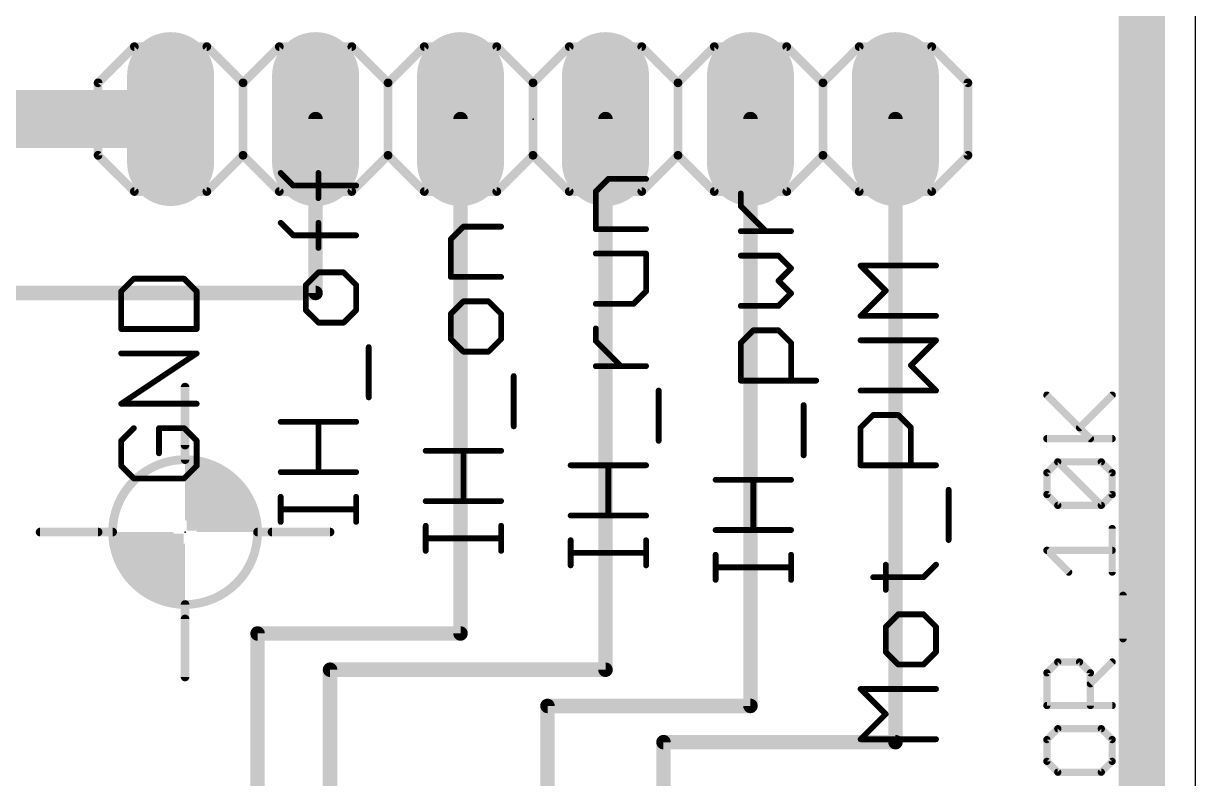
# Model space of a CAD drawing. Extents: x 2.5 to 78.6, y 0 to 52.1.
# Drawn here: x 56.6 to 77.14, y 11.05 to 24.28 of the extents above; entities that cross this region are included whole.
import ezdxf

# ---------------------------------------------------------------- set-up
doc = ezdxf.new("R2010")
doc.units = 0
for name, color, linetype in [('1', 22, 'CONTINUOUS'), ('16', 175, 'CONTINUOUS'), ('17', 82, 'CONTINUOUS'), ('20', 7, 'CONTINUOUS'), ('21', 253, 'CONTINUOUS'), ('23', 7, 'CONTINUOUS'), ('25', 253, 'CONTINUOUS'), ('49', 253, 'CONTINUOUS'), ('51', 253, 'CONTINUOUS')]:
    doc.layers.add(name, color=color, linetype=linetype)

# ---------------------------------------------------------------- blocks, each defined once
blk = doc.blocks.new('RECT')
blk.add_solid([(-0.5, -0.5), (0.5, -0.5), (-0.5, 0.5), (0.5, 0.5)])
blk = doc.blocks.new('LONGP100')
at = {"const_width": 1}
blk.add_lwpolyline([(-0.5, 0), (0.5, 0)], dxfattribs=at)
at = {"const_width": 0.5}
for points in [[(-0.5, 0.25, 1), (-0.5, -0.25)], [(0.5, -0.25, 1), (0.5, 0.25)]]:
    blk.add_lwpolyline(points, format="xyb", dxfattribs=at)

msp = doc.modelspace()

# ---------------------------------------------------------------- linework, layer by layer
at = {"layer": '1'}
for points, const_width in [([(76.2, 1.27), (76.2, 50.8)], 0.8128), ([(59.182, 22.606), (54.356, 22.606)], 1.016), ([(61.722, 22.606), (61.722, 19.558)], 0.254), ([(64.262, 22.606), (64.262, 13.589)], 0.254), ([(66.802, 12.954), (66.802, 22.606)], 0.254), ([(69.342, 12.319), (69.342, 22.606)], 0.254), ([(71.882, 11.684), (71.882, 22.606)], 0.254), ([(61.722, 19.558), (55.626, 19.558)], 0.254), ([(59.436, 17.907), (59.436, 16.891)], 0.1524), ([(56.896, 15.367), (57.912, 15.367)], 0.1524), ([(61.976, 15.367), (60.96, 15.367)], 0.1524), ([(59.436, 12.827), (59.436, 13.843)], 0.1524), ([(64.262, 13.589), (60.706, 13.589)], 0.254), ([(60.706, 13.589), (60.706, 9.652)], 0.254), ([(61.976, 8.382), (61.976, 12.954)], 0.254), ([(61.976, 12.954), (66.802, 12.954)], 0.254), ([(65.786, 9.652), (65.786, 12.319)], 0.254), ([(65.786, 12.319), (69.342, 12.319)], 0.254), ([(67.818, 8.382), (67.818, 11.684)], 0.254), ([(67.818, 11.684), (71.882, 11.684)], 0.254)]:
    msp.add_lwpolyline(points, dxfattribs=dict(at, const_width=const_width))
for points, const_width in [([(59.182, 22.352, 1), (59.182, 22.86)], 0.508), ([(61.7855, 22.606, 1), (61.6585, 22.606)], 0.127), ([(64.3255, 22.606, 1), (64.1985, 22.606)], 0.127), ([(66.8655, 22.606, 1), (66.7385, 22.606)], 0.127), ([(69.4055, 22.606, 1), (69.2785, 22.606)], 0.127), ([(71.9455, 22.606, 1), (71.8185, 22.606)], 0.127), ([(61.6585, 19.558, 1), (61.7855, 19.558)], 0.127), ([(61.722, 19.4945, 1), (61.722, 19.6215)], 0.127), ([(59.4741, 17.907, 1), (59.3979, 17.907)], 0.0762), ([(59.3979, 16.891, 1), (59.4741, 16.891)], 0.0762), ([(59.436, 14.097, 1), (59.436, 16.637, 1), (59.436, 14.097)], 0.1524), ([(60.0202, 15.3924, 0.4142), (59.4614, 15.9512)], 1.1176), ([(58.8518, 15.3416, 0.4142), (59.4106, 14.7828)], 1.1176), ([(56.896, 15.4051, 1), (56.896, 15.3289)], 0.0762), ([(57.912, 15.3289, 1), (57.912, 15.4051)], 0.0762), ([(60.96, 15.4051, 1), (60.96, 15.3289)], 0.0762), ([(61.976, 15.3289, 1), (61.976, 15.4051)], 0.0762), ([(59.4741, 13.843, 1), (59.3979, 13.843)], 0.0762), ([(60.706, 13.6525, 1), (60.706, 13.5255)], 0.127), ([(60.7695, 13.589, 1), (60.6425, 13.589)], 0.127), ([(64.1985, 13.589, 1), (64.3255, 13.589)], 0.127), ([(64.262, 13.5255, 1), (64.262, 13.6525)], 0.127), ([(62.0395, 12.954, 1), (61.9125, 12.954)], 0.127), ([(61.976, 13.0175, 1), (61.976, 12.8905)], 0.127), ([(66.7385, 12.954, 1), (66.8655, 12.954)], 0.127), ([(66.802, 12.8905, 1), (66.802, 13.0175)], 0.127), ([(59.3979, 12.827, 1), (59.4741, 12.827)], 0.0762), ([(65.8495, 12.319, 1), (65.7225, 12.319)], 0.127), ([(65.786, 12.3825, 1), (65.786, 12.2555)], 0.127), ([(69.2785, 12.319, 1), (69.4055, 12.319)], 0.127), ([(69.342, 12.2555, 1), (69.342, 12.3825)], 0.127), ([(67.8815, 11.684, 1), (67.7545, 11.684)], 0.127), ([(67.818, 11.7475, 1), (67.818, 11.6205)], 0.127), ([(71.8185, 11.684, 1), (71.9455, 11.684)], 0.127), ([(71.882, 11.6205, 1), (71.882, 11.7475)], 0.127)]:
    msp.add_lwpolyline(points, format="xyb", dxfattribs=dict(at, const_width=const_width))
at = {"layer": '16', "const_width": 0.1524}
for points in [[(59.436, 17.907), (59.436, 16.891)], [(56.896, 15.367), (57.912, 15.367)], [(61.976, 15.367), (60.96, 15.367)], [(59.436, 12.827), (59.436, 13.843)]]:
    msp.add_lwpolyline(points, dxfattribs=at)
at = {"layer": '16'}
for points, const_width in [([(59.4741, 17.907, 1), (59.3979, 17.907)], 0.0762), ([(59.3979, 16.891, 1), (59.4741, 16.891)], 0.0762), ([(59.436, 14.097, 1), (59.436, 16.637, 1), (59.436, 14.097)], 0.1524), ([(60.0202, 15.3924, 0.4142), (59.4614, 15.9512)], 1.1176), ([(58.8518, 15.3416, 0.4142), (59.4106, 14.7828)], 1.1176), ([(56.896, 15.4051, 1), (56.896, 15.3289)], 0.0762), ([(57.912, 15.3289, 1), (57.912, 15.4051)], 0.0762), ([(60.96, 15.4051, 1), (60.96, 15.3289)], 0.0762), ([(61.976, 15.3289, 1), (61.976, 15.4051)], 0.0762), ([(59.4741, 13.843, 1), (59.3979, 13.843)], 0.0762), ([(59.3979, 12.827, 1), (59.4741, 12.827)], 0.0762)]:
    msp.add_lwpolyline(points, format="xyb", dxfattribs=dict(at, const_width=const_width))
at = {"layer": '20'}
msp.add_line((77.14, 0), (77.14, 52.06), dxfattribs=at)
at = {"layer": '21', "const_width": 0.1524}
for points in [[(58.547, 23.876), (57.912, 23.241)], [(58.547, 23.876), (59.817, 23.876)], [(59.817, 23.876), (60.452, 23.241)], [(60.452, 23.241), (61.087, 23.876)], [(61.087, 23.876), (62.357, 23.876)], [(62.357, 23.876), (62.992, 23.241)], [(62.992, 23.241), (63.627, 23.876)], [(63.627, 23.876), (64.897, 23.876)], [(64.897, 23.876), (65.532, 23.241)], [(66.167, 23.876), (65.532, 23.241)], [(66.167, 23.876), (67.437, 23.876)], [(67.437, 23.876), (68.072, 23.241)], [(68.072, 23.241), (68.707, 23.876)], [(68.707, 23.876), (69.977, 23.876)], [(69.977, 23.876), (70.612, 23.241)], [(71.247, 23.876), (70.612, 23.241)], [(71.247, 23.876), (72.517, 23.876)], [(72.517, 23.876), (73.152, 23.241)], [(57.912, 23.241), (57.912, 21.971)], [(60.452, 23.241), (60.452, 21.971)], [(62.992, 23.241), (62.992, 21.971)], [(65.532, 23.241), (65.532, 21.971)], [(68.072, 23.241), (68.072, 21.971)], [(70.612, 23.241), (70.612, 21.971)], [(73.152, 23.241), (73.152, 21.971)], [(57.912, 21.971), (58.547, 21.336)], [(60.452, 21.971), (59.817, 21.336)], [(61.087, 21.336), (60.452, 21.971)], [(62.992, 21.971), (62.357, 21.336)], [(63.627, 21.336), (62.992, 21.971)], [(65.532, 21.971), (64.897, 21.336)], [(65.532, 21.971), (66.167, 21.336)], [(68.072, 21.971), (67.437, 21.336)], [(68.707, 21.336), (68.072, 21.971)], [(70.612, 21.971), (69.977, 21.336)], [(70.612, 21.971), (71.247, 21.336)], [(73.152, 21.971), (72.517, 21.336)], [(59.817, 21.336), (58.547, 21.336)], [(62.357, 21.336), (61.087, 21.336)], [(64.897, 21.336), (63.627, 21.336)], [(67.437, 21.336), (66.167, 21.336)], [(69.977, 21.336), (68.707, 21.336)], [(72.517, 21.336), (71.247, 21.336)]]:
    msp.add_lwpolyline(points, dxfattribs=at)
at = {"layer": '21', "const_width": 0.0762}
for points in [[(58.547, 23.9141, 1), (58.547, 23.8379)], [(58.5739, 23.8491, 1), (58.5201, 23.9029)], [(59.8439, 23.9029, 1), (59.7901, 23.8491)], [(59.817, 23.8379, 1), (59.817, 23.9141)], [(61.087, 23.9141, 1), (61.087, 23.8379)], [(61.1139, 23.8491, 1), (61.0601, 23.9029)], [(62.3839, 23.9029, 1), (62.3301, 23.8491)], [(62.357, 23.8379, 1), (62.357, 23.9141)], [(63.627, 23.9141, 1), (63.627, 23.8379)], [(63.6539, 23.8491, 1), (63.6001, 23.9029)], [(64.9239, 23.9029, 1), (64.8701, 23.8491)], [(64.897, 23.8379, 1), (64.897, 23.9141)], [(66.167, 23.9141, 1), (66.167, 23.8379)], [(66.1939, 23.8491, 1), (66.1401, 23.9029)], [(67.4639, 23.9029, 1), (67.4101, 23.8491)], [(67.437, 23.8379, 1), (67.437, 23.9141)], [(68.707, 23.9141, 1), (68.707, 23.8379)], [(68.7339, 23.8491, 1), (68.6801, 23.9029)], [(70.0039, 23.9029, 1), (69.9501, 23.8491)], [(69.977, 23.8379, 1), (69.977, 23.9141)], [(71.247, 23.9141, 1), (71.247, 23.8379)], [(71.2739, 23.8491, 1), (71.2201, 23.9029)], [(72.5439, 23.9029, 1), (72.4901, 23.8491)], [(72.517, 23.8379, 1), (72.517, 23.9141)], [(57.9501, 23.241, 1), (57.8739, 23.241)], [(57.8851, 23.2679, 1), (57.9389, 23.2141)], [(60.4901, 23.241, 1), (60.4139, 23.241)], [(60.4251, 23.2679, 1), (60.4789, 23.2141)], [(60.4251, 23.2141, 1), (60.4789, 23.2679)], [(63.0301, 23.241, 1), (62.9539, 23.241)], [(62.9651, 23.2679, 1), (63.0189, 23.2141)], [(62.9651, 23.2141, 1), (63.0189, 23.2679)], [(65.5701, 23.241, 1), (65.4939, 23.241)], [(65.5051, 23.2679, 1), (65.5589, 23.2141)], [(65.5051, 23.2141, 1), (65.5589, 23.2679)], [(68.1101, 23.241, 1), (68.0339, 23.241)], [(68.0451, 23.2679, 1), (68.0989, 23.2141)], [(68.0451, 23.2141, 1), (68.0989, 23.2679)], [(70.6501, 23.241, 1), (70.5739, 23.241)], [(70.5851, 23.2679, 1), (70.6389, 23.2141)], [(70.5851, 23.2141, 1), (70.6389, 23.2679)], [(73.1901, 23.241, 1), (73.1139, 23.241)], [(73.1251, 23.2141, 1), (73.1789, 23.2679)], [(57.8739, 21.971, 1), (57.9501, 21.971)], [(57.9389, 21.9979, 1), (57.8851, 21.9441)], [(60.4139, 21.971, 1), (60.4901, 21.971)], [(60.4789, 21.9979, 1), (60.4251, 21.9441)], [(60.4789, 21.9441, 1), (60.4251, 21.9979)], [(62.9539, 21.971, 1), (63.0301, 21.971)], [(63.0189, 21.9979, 1), (62.9651, 21.9441)], [(63.0189, 21.9441, 1), (62.9651, 21.9979)], [(65.4939, 21.971, 1), (65.5701, 21.971)], [(65.5589, 21.9979, 1), (65.5051, 21.9441)], [(65.5589, 21.9441, 1), (65.5051, 21.9979)], [(68.0339, 21.971, 1), (68.1101, 21.971)], [(68.0989, 21.9979, 1), (68.0451, 21.9441)], [(68.0989, 21.9441, 1), (68.0451, 21.9979)], [(70.5739, 21.971, 1), (70.6501, 21.971)], [(70.6389, 21.9979, 1), (70.5851, 21.9441)], [(70.6389, 21.9441, 1), (70.5851, 21.9979)], [(73.1139, 21.971, 1), (73.1901, 21.971)], [(73.1789, 21.9441, 1), (73.1251, 21.9979)], [(58.547, 21.3741, 1), (58.547, 21.2979)], [(58.5201, 21.3091, 1), (58.5739, 21.3629)], [(59.7901, 21.3629, 1), (59.8439, 21.3091)], [(59.817, 21.2979, 1), (59.817, 21.3741)], [(61.087, 21.3741, 1), (61.087, 21.2979)], [(61.0601, 21.3091, 1), (61.1139, 21.3629)], [(62.3301, 21.3629, 1), (62.3839, 21.3091)], [(62.357, 21.2979, 1), (62.357, 21.3741)], [(63.627, 21.3741, 1), (63.627, 21.2979)], [(63.6001, 21.3091, 1), (63.6539, 21.3629)], [(64.8701, 21.3629, 1), (64.9239, 21.3091)], [(64.897, 21.2979, 1), (64.897, 21.3741)], [(66.167, 21.3741, 1), (66.167, 21.2979)], [(66.1401, 21.3091, 1), (66.1939, 21.3629)], [(67.4101, 21.3629, 1), (67.4639, 21.3091)], [(67.437, 21.2979, 1), (67.437, 21.3741)], [(68.707, 21.3741, 1), (68.707, 21.2979)], [(68.6801, 21.3091, 1), (68.7339, 21.3629)], [(69.9501, 21.3629, 1), (70.0039, 21.3091)], [(69.977, 21.2979, 1), (69.977, 21.3741)], [(71.247, 21.3741, 1), (71.247, 21.2979)], [(71.2201, 21.3091, 1), (71.2739, 21.3629)], [(72.4901, 21.3629, 1), (72.5439, 21.3091)], [(72.517, 21.2979, 1), (72.517, 21.3741)]]:
    msp.add_lwpolyline(points, format="xyb", dxfattribs=at)
at = {"layer": '23'}
for p in [(65.532, 22.606), (59.436, 15.367)]:
    msp.add_point(p, dxfattribs=at)
at = {"layer": '25'}
for points, const_width in [([(61.3316, 21.4406), (61.1113, 21.6609)], 0.1016), ([(61.7722, 21.2203), (61.7722, 21.6609)], 0.1016), ([(66.6319, 21.3375), (66.8522, 21.5578)], 0.1016), ([(66.8522, 21.5578), (67.5132, 21.5578)], 0.1016), ([(62.4332, 21.4406), (61.3316, 21.4406)], 0.1016), ([(66.6319, 20.6766), (66.6319, 21.3375)], 0.1016), ([(69.1719, 21.0815), (69.1719, 21.3018)], 0.1016), ([(69.6126, 20.6409), (69.1719, 21.0815)], 0.1016), ([(61.3316, 20.5674), (61.1113, 20.7878)], 0.1016), ([(61.7722, 20.3471), (61.7722, 20.7878)], 0.1016), ([(64.0919, 20.5001), (64.3122, 20.7204)], 0.1016), ([(64.3122, 20.7204), (64.9732, 20.7204)], 0.1016), ([(62.4332, 20.5674), (61.3316, 20.5674)], 0.1016), ([(64.0919, 19.8391), (64.0919, 20.5001)], 0.1016), ([(67.5132, 20.6766), (66.6319, 20.6766)], 0.1016), ([(70.0532, 20.6409), (69.1719, 20.6409)], 0.1016), ([(67.5132, 20.2481), (66.6319, 20.2481)], 0.1016), ([(67.5132, 19.5872), (67.5132, 20.2481)], 0.1016), ([(69.8329, 20.2124), (69.1719, 20.2124)], 0.1016), ([(70.0532, 19.9921), (69.8329, 20.2124)], 0.1016), ([(61.7722, 19.9187), (61.5519, 19.6984)], 0.1016), ([(62.2129, 19.9187), (61.7722, 19.9187)], 0.1016), ([(62.4332, 19.6984), (62.2129, 19.9187)], 0.1016), ([(69.8329, 19.7718), (70.0532, 19.9921)], 0.1016), ([(71.7119, 19.5972), (71.2713, 20.0379)], 0.1016), ([(71.2713, 20.0379), (72.5932, 20.0379)], 0.1016), ([(58.5376, 19.8075), (58.3173, 19.5872)], 0.1016), ([(59.4189, 19.8075), (58.5376, 19.8075)], 0.1016), ([(59.6392, 19.5872), (59.4189, 19.8075)], 0.1016), ([(61.5519, 19.6984), (61.5519, 19.2577)], 0.1016), ([(62.4332, 19.2577), (62.4332, 19.6984)], 0.1016), ([(64.9732, 19.8391), (64.0919, 19.8391)], 0.1016), ([(70.0532, 19.5514), (69.8329, 19.7718)], 0.1016), ([(58.3173, 19.5872), (58.3173, 18.9262)], 0.1016), ([(59.6392, 18.9262), (59.6392, 19.5872)], 0.1016), ([(67.2929, 19.3668), (67.5132, 19.5872)], 0.1016), ([(69.8329, 19.3311), (70.0532, 19.5514)], 0.1016), ([(71.2713, 19.1566), (71.7119, 19.5972)], 0.1016), ([(61.5519, 19.2577), (61.7722, 19.0374)], 0.1016), ([(62.2129, 19.0374), (62.4332, 19.2577)], 0.1016), ([(64.3122, 19.4107), (64.0919, 19.1904)], 0.1016), ([(64.7529, 19.4107), (64.3122, 19.4107)], 0.1016), ([(64.9732, 19.1904), (64.7529, 19.4107)], 0.1016), ([(66.6319, 19.3668), (67.2929, 19.3668)], 0.1016), ([(69.1719, 19.3311), (69.8329, 19.3311)], 0.1016), ([(64.0919, 19.1904), (64.0919, 18.7497)], 0.1016), ([(64.9732, 18.7497), (64.9732, 19.1904)], 0.1016), ([(72.5932, 19.1566), (71.2713, 19.1566)], 0.1016), ([(58.3173, 18.9262), (59.6392, 18.9262)], 0.1016), ([(61.7722, 19.0374), (62.2129, 19.0374)], 0.1016), ([(66.6319, 18.716), (66.6319, 18.9364)], 0.1016), ([(69.1719, 18.6824), (69.3922, 18.9027)], 0.1016), ([(69.3922, 18.9027), (69.8329, 18.9027)], 0.1016), ([(69.8329, 18.9027), (70.0532, 18.6824)], 0.1016), ([(64.0919, 18.7497), (64.3122, 18.5294)], 0.1016), ([(64.7529, 18.5294), (64.9732, 18.7497)], 0.1016), ([(67.0726, 18.2754), (66.6319, 18.716)], 0.1016), ([(69.1719, 18.0214), (69.1719, 18.6824)], 0.1016), ([(70.0532, 18.6824), (70.0532, 18.0214)], 0.1016), ([(72.5932, 18.7281), (71.2713, 18.7281)], 0.1016), ([(72.1526, 18.2875), (72.5932, 18.7281)], 0.1016), ([(58.3173, 17.6165), (59.6392, 18.4978)], 0.1016), ([(59.6392, 18.4978), (58.3173, 18.4978)], 0.1016), ([(62.6535, 17.7277), (62.6535, 18.609)], 0.1016), ([(64.3122, 18.5294), (64.7529, 18.5294)], 0.1016), ([(67.5132, 18.2754), (66.6319, 18.2754)], 0.1016), ([(72.5932, 17.8468), (72.1526, 18.2875)], 0.1016), ([(65.1935, 17.2197), (65.1935, 18.101)], 0.1016), ([(70.4938, 18.0214), (69.1719, 18.0214)], 0.1016), ([(67.7335, 16.9657), (67.7335, 17.847)], 0.1016), ([(71.2713, 17.8468), (72.5932, 17.8468)], 0.1016), ([(59.6392, 17.6165), (58.3173, 17.6165)], 0.1016), ([(75.298, 17.0043), (74.5353, 17.7669)], 0.127), ([(75.1073, 17.1949), (75.6793, 17.7669)], 0.127), ([(70.2735, 16.7117), (70.2735, 17.593)], 0.1016), ([(71.2713, 17.1981), (71.4916, 17.4184)], 0.1016), ([(71.4916, 17.4184), (71.9322, 17.4184)], 0.1016), ([(71.9322, 17.4184), (72.1526, 17.1981)], 0.1016), ([(61.1113, 17.2992), (62.4332, 17.2992)], 0.1016), ([(61.7722, 16.418), (61.7722, 17.2992)], 0.1016), ([(58.5376, 17.1881), (58.3173, 16.9678)], 0.1016), ([(59.4189, 17.1881), (58.9782, 17.1881)], 0.1016), ([(58.9782, 17.1881), (58.9782, 16.7474)], 0.1016), ([(59.6392, 16.9678), (59.4189, 17.1881)], 0.1016), ([(71.2713, 16.5371), (71.2713, 17.1981)], 0.1016), ([(72.1526, 17.1981), (72.1526, 16.5371)], 0.1016), ([(74.5353, 17.0043), (75.6793, 17.0043)], 0.127), ([(58.3173, 16.9678), (58.3173, 16.5271)], 0.1016), ([(59.6392, 16.5271), (59.6392, 16.9678)], 0.1016), ([(63.6513, 16.7912), (64.9732, 16.7912)], 0.1016), ([(64.3122, 15.91), (64.3122, 16.7912)], 0.1016), ([(74.5353, 16.4069), (74.726, 16.5975)], 0.127), ([(74.726, 16.5975), (75.4886, 16.5975)], 0.127), ([(75.4886, 15.8349), (74.726, 16.5975)], 0.127), ([(75.4886, 16.5975), (75.6793, 16.4069)], 0.127), ([(58.3173, 16.5271), (58.5376, 16.3068)], 0.1016), ([(59.4189, 16.3068), (59.6392, 16.5271)], 0.1016), ([(62.4332, 16.418), (61.1113, 16.418)], 0.1016), ([(66.1913, 16.5372), (67.5132, 16.5372)], 0.1016), ([(66.8522, 15.656), (66.8522, 16.5372)], 0.1016), ([(72.5932, 16.5371), (71.2713, 16.5371)], 0.1016), ([(74.5353, 16.0255), (74.5353, 16.4069)], 0.127), ([(75.6793, 16.4069), (75.6793, 16.0255)], 0.127), ([(58.5376, 16.3068), (59.4189, 16.3068)], 0.1016), ([(68.7313, 16.2832), (70.0532, 16.2832)], 0.1016), ([(69.3922, 15.402), (69.3922, 16.2832)], 0.1016), ([(61.1113, 15.5448), (61.1113, 15.9854)], 0.1016), ([(62.4332, 15.5448), (62.4332, 15.9854)], 0.1016), ([(72.8135, 15.2274), (72.8135, 16.1087)], 0.1016), ([(74.726, 15.8349), (74.5353, 16.0255)], 0.127), ([(75.6793, 16.0255), (75.4886, 15.8349)], 0.127), ([(62.4332, 15.7651), (61.1113, 15.7651)], 0.1016), ([(64.9732, 15.91), (63.6513, 15.91)], 0.1016), ([(75.4886, 15.8349), (74.726, 15.8349)], 0.127), ([(67.5132, 15.656), (66.1913, 15.656)], 0.1016), ([(63.6513, 15.0368), (63.6513, 15.4774)], 0.1016), ([(64.9732, 15.0368), (64.9732, 15.4774)], 0.1016), ([(70.0532, 15.402), (68.7313, 15.402)], 0.1016), ([(75.6793, 14.6655), (75.6793, 15.4281)], 0.127), ([(64.9732, 15.2571), (63.6513, 15.2571)], 0.1016), ([(66.1913, 14.7828), (66.1913, 15.2234)], 0.1016), ([(67.5132, 14.7828), (67.5132, 15.2234)], 0.1016), ([(67.5132, 15.0031), (66.1913, 15.0031)], 0.1016), ([(68.7313, 14.5288), (68.7313, 14.9694)], 0.1016), ([(70.0532, 14.5288), (70.0532, 14.9694)], 0.1016), ([(74.9167, 14.6655), (74.5353, 15.0468)], 0.127), ([(74.5353, 15.0468), (75.6793, 15.0468)], 0.127), ([(70.0532, 14.7491), (68.7313, 14.7491)], 0.1016), ([(71.7119, 14.3543), (71.7119, 14.7949)], 0.1016), ([(72.3729, 14.5746), (72.5932, 14.7949)], 0.1016), ([(71.4916, 14.5746), (72.3729, 14.5746)], 0.1016), ([(75.87, 13.4961), (75.87, 14.2587)], 0.127), ([(71.9322, 13.9258), (71.7119, 13.7055)], 0.1016), ([(72.3729, 13.9258), (71.9322, 13.9258)], 0.1016), ([(72.5932, 13.7055), (72.3729, 13.9258)], 0.1016), ([(71.7119, 13.7055), (71.7119, 13.2648)], 0.1016), ([(72.5932, 13.2648), (72.5932, 13.7055)], 0.1016), ([(71.7119, 13.2648), (71.9322, 13.0445)], 0.1016), ([(72.3729, 13.0445), (72.5932, 13.2648)], 0.1016), ([(74.5353, 12.8987), (74.726, 13.0893)], 0.127), ([(74.726, 13.0893), (75.1073, 13.0893)], 0.127), ([(75.1073, 13.0893), (75.298, 12.8987)], 0.127), ([(75.298, 12.708), (75.6793, 13.0893)], 0.127), ([(71.9322, 13.0445), (72.3729, 13.0445)], 0.1016), ([(74.5353, 12.3267), (74.5353, 12.8987)], 0.127), ([(75.298, 12.8987), (75.298, 12.3267)], 0.127), ([(71.7119, 12.1754), (71.2713, 12.6161)], 0.1016), ([(71.2713, 12.6161), (72.5932, 12.6161)], 0.1016), ([(75.6793, 12.3267), (74.5353, 12.3267)], 0.127), ([(71.2713, 11.7348), (71.7119, 12.1754)], 0.1016), ([(74.726, 11.9199), (74.5353, 11.7293)], 0.127), ([(75.4886, 11.9199), (74.726, 11.9199)], 0.127), ([(75.6793, 11.7293), (75.4886, 11.9199)], 0.127), ([(72.5932, 11.7348), (71.2713, 11.7348)], 0.1016), ([(74.5353, 11.7293), (74.5353, 11.3479)], 0.127), ([(75.6793, 11.3479), (75.6793, 11.7293)], 0.127), ([(74.5353, 11.3479), (74.726, 11.1573)], 0.127), ([(75.4886, 11.1573), (75.6793, 11.3479)], 0.127), ([(74.726, 11.1573), (75.4886, 11.1573)], 0.127)]:
    msp.add_lwpolyline(points, dxfattribs=dict(at, const_width=const_width))
for points, const_width in [([(61.1292, 21.6789, 1), (61.0933, 21.643)], 0.0508), ([(61.7976, 21.6609, 1), (61.7468, 21.6609)], 0.0508), ([(66.8522, 21.5832, 1), (66.8522, 21.5324)], 0.0508), ([(66.8702, 21.5399, 1), (66.8343, 21.5758)], 0.0508), ([(67.5132, 21.5324, 1), (67.5132, 21.5832)], 0.0508), ([(61.3316, 21.466, 1), (61.3316, 21.4152)], 0.0508), ([(61.3136, 21.4226, 1), (61.3496, 21.4586)], 0.0508), ([(62.4332, 21.4152, 1), (62.4332, 21.466)], 0.0508), ([(66.6573, 21.3375, 1), (66.6065, 21.3375)], 0.0508), ([(66.614, 21.3555, 1), (66.6499, 21.3196)], 0.0508), ([(61.7468, 21.2203, 1), (61.7976, 21.2203)], 0.0508), ([(69.1973, 21.3018, 1), (69.1465, 21.3018)], 0.0508), ([(69.1899, 21.0995, 1), (69.154, 21.0635)], 0.0508), ([(69.1465, 21.0815, 1), (69.1973, 21.0815)], 0.0508), ([(61.1292, 20.8057, 1), (61.0933, 20.7698)], 0.0508), ([(61.7976, 20.7878, 1), (61.7468, 20.7878)], 0.0508), ([(64.3122, 20.7458, 1), (64.3122, 20.695)], 0.0508), ([(64.3302, 20.7024, 1), (64.2943, 20.7384)], 0.0508), ([(64.9732, 20.695, 1), (64.9732, 20.7458)], 0.0508), ([(61.3316, 20.5928, 1), (61.3316, 20.542)], 0.0508), ([(61.3136, 20.5495, 1), (61.3496, 20.5854)], 0.0508), ([(62.4332, 20.542, 1), (62.4332, 20.5928)], 0.0508), ([(64.1173, 20.5001, 1), (64.0665, 20.5001)], 0.0508), ([(64.074, 20.518, 1), (64.1099, 20.4821)], 0.0508), ([(66.6319, 20.702, 1), (66.6319, 20.6512)], 0.0508), ([(66.6065, 20.6766, 1), (66.6573, 20.6766)], 0.0508), ([(67.5132, 20.6512, 1), (67.5132, 20.702)], 0.0508), ([(69.1719, 20.6663, 1), (69.1719, 20.6154)], 0.0508), ([(69.5946, 20.6229, 1), (69.6305, 20.6588)], 0.0508), ([(70.0532, 20.6154, 1), (70.0532, 20.6663)], 0.0508), ([(61.7468, 20.3471, 1), (61.7976, 20.3471)], 0.0508), ([(66.6319, 20.2735, 1), (66.6319, 20.2227)], 0.0508), ([(67.5386, 20.2481, 1), (67.4878, 20.2481)], 0.0508), ([(67.5132, 20.2227, 1), (67.5132, 20.2735)], 0.0508), ([(69.1719, 20.2378, 1), (69.1719, 20.187)], 0.0508), ([(69.8508, 20.2304, 1), (69.8149, 20.1944)], 0.0508), ([(69.8329, 20.187, 1), (69.8329, 20.2378)], 0.0508), ([(61.7722, 19.9441, 1), (61.7722, 19.8933)], 0.0508), ([(61.7902, 19.9007, 1), (61.7543, 19.9366)], 0.0508), ([(62.2308, 19.9366, 1), (62.1949, 19.9007)], 0.0508), ([(62.2129, 19.8933, 1), (62.2129, 19.9441)], 0.0508), ([(70.0712, 19.9741, 1), (70.0352, 20.01)], 0.0508), ([(70.0352, 19.9741, 1), (70.0712, 20.01)], 0.0508), ([(71.2713, 20.0633, 1), (71.2713, 20.0125)], 0.0508), ([(71.2892, 20.0558, 1), (71.2533, 20.0199)], 0.0508), ([(72.5932, 20.0125, 1), (72.5932, 20.0633)], 0.0508), ([(58.5376, 19.8329, 1), (58.5376, 19.7821)], 0.0508), ([(58.5556, 19.7896, 1), (58.5196, 19.8255)], 0.0508), ([(59.4368, 19.8255, 1), (59.4009, 19.7896)], 0.0508), ([(59.4189, 19.7821, 1), (59.4189, 19.8329)], 0.0508), ([(61.5773, 19.6984, 1), (61.5265, 19.6984)], 0.0508), ([(61.534, 19.7163, 1), (61.5699, 19.6804)], 0.0508), ([(62.4586, 19.6984, 1), (62.4078, 19.6984)], 0.0508), ([(62.4152, 19.6804, 1), (62.4512, 19.7163)], 0.0508), ([(64.0919, 19.8645, 1), (64.0919, 19.8137)], 0.0508), ([(64.0665, 19.8391, 1), (64.1173, 19.8391)], 0.0508), ([(64.9732, 19.8137, 1), (64.9732, 19.8645)], 0.0508), ([(69.8508, 19.7897, 1), (69.8149, 19.7538)], 0.0508), ([(69.8149, 19.7897, 1), (69.8508, 19.7538)], 0.0508), ([(58.3427, 19.5872, 1), (58.2919, 19.5872)], 0.0508), ([(58.2993, 19.6052, 1), (58.3352, 19.5693)], 0.0508), ([(59.6646, 19.5872, 1), (59.6138, 19.5872)], 0.0508), ([(59.6212, 19.5693, 1), (59.6572, 19.6052)], 0.0508), ([(67.4878, 19.5872, 1), (67.5386, 19.5872)], 0.0508), ([(67.5312, 19.5692, 1), (67.4952, 19.6051)], 0.0508), ([(70.0712, 19.5335, 1), (70.0352, 19.5694)], 0.0508), ([(70.0352, 19.5335, 1), (70.0712, 19.5694)], 0.0508), ([(71.7299, 19.5793, 1), (71.694, 19.6152)], 0.0508), ([(71.694, 19.5793, 1), (71.7299, 19.6152)], 0.0508), ([(61.5699, 19.2757, 1), (61.534, 19.2398)], 0.0508), ([(62.4512, 19.2398, 1), (62.4152, 19.2757)], 0.0508), ([(64.3122, 19.4361, 1), (64.3122, 19.3853)], 0.0508), ([(64.3302, 19.3927, 1), (64.2943, 19.4286)], 0.0508), ([(64.7708, 19.4286, 1), (64.7349, 19.3927)], 0.0508), ([(64.7529, 19.3853, 1), (64.7529, 19.4361)], 0.0508), ([(66.6319, 19.3922, 1), (66.6319, 19.3414)], 0.0508), ([(67.2749, 19.3848, 1), (67.3108, 19.3489)], 0.0508), ([(67.2929, 19.3414, 1), (67.2929, 19.3922)], 0.0508), ([(69.1719, 19.3565, 1), (69.1719, 19.3057)], 0.0508), ([(69.8149, 19.3491, 1), (69.8508, 19.3132)], 0.0508), ([(69.8329, 19.3057, 1), (69.8329, 19.3565)], 0.0508), ([(61.5265, 19.2577, 1), (61.5773, 19.2577)], 0.0508), ([(62.4078, 19.2577, 1), (62.4586, 19.2577)], 0.0508), ([(64.1173, 19.1904, 1), (64.0665, 19.1904)], 0.0508), ([(64.074, 19.2083, 1), (64.1099, 19.1724)], 0.0508), ([(64.9986, 19.1904, 1), (64.9478, 19.1904)], 0.0508), ([(64.9552, 19.1724, 1), (64.9912, 19.2083)], 0.0508), ([(71.2713, 19.182, 1), (71.2713, 19.1312)], 0.0508), ([(71.2533, 19.1745, 1), (71.2892, 19.1386)], 0.0508), ([(72.5932, 19.1312, 1), (72.5932, 19.182)], 0.0508), ([(58.3173, 18.9517, 1), (58.3173, 18.9008)], 0.0508), ([(58.2919, 18.9262, 1), (58.3427, 18.9262)], 0.0508), ([(59.6138, 18.9262, 1), (59.6646, 18.9262)], 0.0508), ([(59.6392, 18.9008, 1), (59.6392, 18.9517)], 0.0508), ([(61.7722, 19.0628, 1), (61.7722, 19.012)], 0.0508), ([(61.7543, 19.0194, 1), (61.7902, 19.0554)], 0.0508), ([(62.1949, 19.0554, 1), (62.2308, 19.0194)], 0.0508), ([(62.2129, 19.012, 1), (62.2129, 19.0628)], 0.0508), ([(66.6573, 18.9364, 1), (66.6065, 18.9364)], 0.0508), ([(69.3922, 18.9281, 1), (69.3922, 18.8773)], 0.0508), ([(69.4102, 18.8847, 1), (69.3743, 18.9206)], 0.0508), ([(69.8508, 18.9206, 1), (69.8149, 18.8847)], 0.0508), ([(69.8329, 18.8773, 1), (69.8329, 18.9281)], 0.0508), ([(64.0665, 18.7497, 1), (64.1173, 18.7497)], 0.0508), ([(64.1099, 18.7677, 1), (64.074, 18.7318)], 0.0508), ([(64.9478, 18.7497, 1), (64.9986, 18.7497)], 0.0508), ([(64.9912, 18.7318, 1), (64.9552, 18.7677)], 0.0508), ([(66.6065, 18.716, 1), (66.6573, 18.716)], 0.0508), ([(66.6499, 18.734, 1), (66.614, 18.6981)], 0.0508), ([(69.1973, 18.6824, 1), (69.1465, 18.6824)], 0.0508), ([(69.154, 18.7003, 1), (69.1899, 18.6644)], 0.0508), ([(70.0786, 18.6824, 1), (70.0278, 18.6824)], 0.0508), ([(70.0352, 18.6644, 1), (70.0712, 18.7003)], 0.0508), ([(71.2713, 18.7535, 1), (71.2713, 18.7027)], 0.0508), ([(72.6112, 18.7102, 1), (72.5752, 18.7461)], 0.0508), ([(72.5932, 18.7027, 1), (72.5932, 18.7535)], 0.0508), ([(58.3173, 18.5232, 1), (58.3173, 18.4724)], 0.0508), ([(59.6533, 18.4767, 1), (59.6251, 18.5189)], 0.0508), ([(59.6392, 18.4724, 1), (59.6392, 18.5232)], 0.0508), ([(62.6789, 18.609, 1), (62.6281, 18.609)], 0.0508), ([(64.3122, 18.5548, 1), (64.3122, 18.504)], 0.0508), ([(64.2943, 18.5114, 1), (64.3302, 18.5474)], 0.0508), ([(64.7349, 18.5474, 1), (64.7708, 18.5114)], 0.0508), ([(64.7529, 18.504, 1), (64.7529, 18.5548)], 0.0508), ([(66.6319, 18.3008, 1), (66.6319, 18.25)], 0.0508), ([(67.0546, 18.2574, 1), (67.0905, 18.2934)], 0.0508), ([(67.5132, 18.25, 1), (67.5132, 18.3008)], 0.0508), ([(72.1705, 18.3055, 1), (72.1346, 18.2695)], 0.0508), ([(72.1346, 18.3055, 1), (72.1705, 18.2695)], 0.0508), ([(65.2189, 18.101, 1), (65.1681, 18.101)], 0.0508), ([(69.1719, 18.0468, 1), (69.1719, 17.996)], 0.0508), ([(70.4938, 17.996, 1), (70.4938, 18.0468)], 0.0508), ([(67.7589, 17.847, 1), (67.7081, 17.847)], 0.0508), ([(69.1465, 18.0214, 1), (69.1973, 18.0214)], 0.0508), ([(70.0278, 18.0214, 1), (70.0786, 18.0214)], 0.0508), ([(71.2713, 17.8723, 1), (71.2713, 17.8214)], 0.0508), ([(72.5752, 17.8289, 1), (72.6112, 17.8648)], 0.0508), ([(72.5932, 17.8214, 1), (72.5932, 17.8723)], 0.0508), ([(58.3173, 17.6419, 1), (58.3173, 17.5911)], 0.0508), ([(58.3032, 17.6377, 1), (58.3314, 17.5954)], 0.0508), ([(59.6392, 17.5911, 1), (59.6392, 17.6419)], 0.0508), ([(62.6281, 17.7277, 1), (62.6789, 17.7277)], 0.0508), ([(74.5578, 17.7894, 1), (74.5129, 17.7445)], 0.0635), ([(75.7018, 17.7445, 1), (75.6568, 17.7894)], 0.0635), ([(70.2989, 17.593, 1), (70.2481, 17.593)], 0.0508), ([(71.4916, 17.4438, 1), (71.4916, 17.393)], 0.0508), ([(71.5096, 17.4004, 1), (71.4736, 17.4364)], 0.0508), ([(71.9502, 17.4364, 1), (71.9143, 17.4004)], 0.0508), ([(71.9322, 17.393, 1), (71.9322, 17.4438)], 0.0508), ([(61.1113, 17.3246, 1), (61.1113, 17.2738)], 0.0508), ([(61.7976, 17.2992, 1), (61.7468, 17.2992)], 0.0508), ([(62.4332, 17.2738, 1), (62.4332, 17.3246)], 0.0508), ([(58.5556, 17.1701, 1), (58.5196, 17.206)], 0.0508), ([(58.9782, 17.2135, 1), (58.9782, 17.1627)], 0.0508), ([(59.0036, 17.1881, 1), (58.9528, 17.1881)], 0.0508), ([(59.4368, 17.206, 1), (59.4009, 17.1701)], 0.0508), ([(59.4189, 17.1627, 1), (59.4189, 17.2135)], 0.0508), ([(65.1681, 17.2197, 1), (65.2189, 17.2197)], 0.0508), ([(71.2967, 17.1981, 1), (71.2459, 17.1981)], 0.0508), ([(71.2533, 17.216, 1), (71.2892, 17.1801)], 0.0508), ([(72.178, 17.1981, 1), (72.1272, 17.1981)], 0.0508), ([(72.1346, 17.1801, 1), (72.1705, 17.216)], 0.0508), ([(74.5353, 17.036, 1), (74.5353, 16.9725)], 0.0635), ([(75.0849, 17.2174, 1), (75.1298, 17.1725)], 0.0635), ([(75.2755, 16.9818, 1), (75.3204, 17.0267)], 0.0635), ([(75.6793, 16.9725, 1), (75.6793, 17.036)], 0.0635), ([(58.3427, 16.9678, 1), (58.2919, 16.9678)], 0.0508), ([(58.2993, 16.9857, 1), (58.3352, 16.9498)], 0.0508), ([(59.6646, 16.9678, 1), (59.6138, 16.9678)], 0.0508), ([(59.6212, 16.9498, 1), (59.6572, 16.9857)], 0.0508), ([(63.6513, 16.8166, 1), (63.6513, 16.7658)], 0.0508), ([(64.3376, 16.7912, 1), (64.2868, 16.7912)], 0.0508), ([(64.9732, 16.7658, 1), (64.9732, 16.8166)], 0.0508), ([(67.7081, 16.9657, 1), (67.7589, 16.9657)], 0.0508), ([(58.9528, 16.7474, 1), (59.0036, 16.7474)], 0.0508), ([(70.2481, 16.7117, 1), (70.2989, 16.7117)], 0.0508), ([(74.726, 16.6293, 1), (74.726, 16.5658)], 0.0635), ([(74.7484, 16.62, 1), (74.7035, 16.5751)], 0.0635), ([(74.7484, 16.5751, 1), (74.7035, 16.62)], 0.0635), ([(75.5111, 16.62, 1), (75.4662, 16.5751)], 0.0635), ([(75.4886, 16.5658, 1), (75.4886, 16.6293)], 0.0635), ([(58.3352, 16.5451, 1), (58.2993, 16.5092)], 0.0508), ([(58.2919, 16.5271, 1), (58.3427, 16.5271)], 0.0508), ([(59.6138, 16.5271, 1), (59.6646, 16.5271)], 0.0508), ([(59.6572, 16.5092, 1), (59.6212, 16.5451)], 0.0508), ([(61.1113, 16.4434, 1), (61.1113, 16.3925)], 0.0508), ([(61.7468, 16.418, 1), (61.7976, 16.418)], 0.0508), ([(62.4332, 16.3925, 1), (62.4332, 16.4434)], 0.0508), ([(66.1913, 16.5626, 1), (66.1913, 16.5118)], 0.0508), ([(66.8776, 16.5372, 1), (66.8268, 16.5372)], 0.0508), ([(67.5132, 16.5118, 1), (67.5132, 16.5626)], 0.0508), ([(71.2713, 16.5625, 1), (71.2713, 16.5117)], 0.0508), ([(71.2459, 16.5371, 1), (71.2967, 16.5371)], 0.0508), ([(72.1272, 16.5371, 1), (72.178, 16.5371)], 0.0508), ([(72.5932, 16.5117, 1), (72.5932, 16.5625)], 0.0508), ([(74.5671, 16.4069, 1), (74.5036, 16.4069)], 0.0635), ([(74.5129, 16.4293, 1), (74.5578, 16.3844)], 0.0635), ([(75.7111, 16.4069, 1), (75.6475, 16.4069)], 0.0635), ([(75.6568, 16.3844, 1), (75.7018, 16.4293)], 0.0635), ([(58.5376, 16.3322, 1), (58.5376, 16.2814)], 0.0508), ([(58.5196, 16.2888, 1), (58.5556, 16.3248)], 0.0508), ([(59.4009, 16.3248, 1), (59.4368, 16.2888)], 0.0508), ([(59.4189, 16.2814, 1), (59.4189, 16.3322)], 0.0508), ([(68.7313, 16.3086, 1), (68.7313, 16.2578)], 0.0508), ([(69.4176, 16.2832, 1), (69.3668, 16.2832)], 0.0508), ([(70.0532, 16.2578, 1), (70.0532, 16.3086)], 0.0508), ([(61.1367, 15.9854, 1), (61.0859, 15.9854)], 0.0508), ([(62.4586, 15.9854, 1), (62.4078, 15.9854)], 0.0508), ([(72.8389, 16.1087, 1), (72.7881, 16.1087)], 0.0508), ([(74.5578, 16.048, 1), (74.5129, 16.0031)], 0.0635), ([(74.5036, 16.0255, 1), (74.5671, 16.0255)], 0.0635), ([(75.6475, 16.0255, 1), (75.7111, 16.0255)], 0.0635), ([(75.7018, 16.0031, 1), (75.6568, 16.048)], 0.0635), ([(61.1113, 15.7905, 1), (61.1113, 15.7397)], 0.0508), ([(62.4332, 15.7397, 1), (62.4332, 15.7905)], 0.0508), ([(63.6513, 15.9353, 1), (63.6513, 15.8846)], 0.0508), ([(64.2868, 15.91, 1), (64.3376, 15.91)], 0.0508), ([(64.9732, 15.8846, 1), (64.9732, 15.9353)], 0.0508), ([(74.726, 15.8666, 1), (74.726, 15.8031)], 0.0635), ([(74.7035, 15.8124, 1), (74.7484, 15.8573)], 0.0635), ([(75.4662, 15.8573, 1), (75.5111, 15.8124)], 0.0635), ([(75.4662, 15.8124, 1), (75.5111, 15.8573)], 0.0635), ([(75.4886, 15.8031, 1), (75.4886, 15.8666)], 0.0635), ([(66.1913, 15.6814, 1), (66.1913, 15.6306)], 0.0508), ([(66.8268, 15.656, 1), (66.8776, 15.656)], 0.0508), ([(67.5132, 15.6306, 1), (67.5132, 15.6814)], 0.0508), ([(61.0859, 15.5448, 1), (61.1367, 15.5448)], 0.0508), ([(62.4078, 15.5448, 1), (62.4586, 15.5448)], 0.0508), ([(63.6767, 15.4774, 1), (63.6259, 15.4774)], 0.0508), ([(64.9986, 15.4774, 1), (64.9478, 15.4774)], 0.0508), ([(68.7313, 15.4274, 1), (68.7313, 15.3766)], 0.0508), ([(69.3668, 15.402, 1), (69.4176, 15.402)], 0.0508), ([(70.0532, 15.3766, 1), (70.0532, 15.4274)], 0.0508), ([(75.7111, 15.4281, 1), (75.6475, 15.4281)], 0.0635), ([(63.6513, 15.2825, 1), (63.6513, 15.2317)], 0.0508), ([(64.9732, 15.2317, 1), (64.9732, 15.2825)], 0.0508), ([(66.2167, 15.2234, 1), (66.1659, 15.2234)], 0.0508), ([(67.5386, 15.2234, 1), (67.4878, 15.2234)], 0.0508), ([(72.7881, 15.2274, 1), (72.8389, 15.2274)], 0.0508), ([(63.6259, 15.0368, 1), (63.6767, 15.0368)], 0.0508), ([(64.9478, 15.0368, 1), (64.9986, 15.0368)], 0.0508), ([(66.1913, 15.0285, 1), (66.1913, 14.9777)], 0.0508), ([(67.5132, 14.9777, 1), (67.5132, 15.0285)], 0.0508), ([(68.7567, 14.9694, 1), (68.7059, 14.9694)], 0.0508), ([(70.0786, 14.9694, 1), (70.0278, 14.9694)], 0.0508), ([(74.5578, 15.0693, 1), (74.5129, 15.0243)], 0.0635), ([(74.5353, 15.0786, 1), (74.5353, 15.0151)], 0.0635), ([(75.6793, 15.0151, 1), (75.6793, 15.0786)], 0.0635), ([(66.1659, 14.7828, 1), (66.2167, 14.7828)], 0.0508), ([(67.4878, 14.7828, 1), (67.5386, 14.7828)], 0.0508), ([(68.7313, 14.7745, 1), (68.7313, 14.7237)], 0.0508), ([(70.0532, 14.7237, 1), (70.0532, 14.7745)], 0.0508), ([(71.7373, 14.7949, 1), (71.6865, 14.7949)], 0.0508), ([(72.6112, 14.7769, 1), (72.5752, 14.8129)], 0.0508), ([(71.4916, 14.6, 1), (71.4916, 14.5492)], 0.0508), ([(72.3549, 14.5925, 1), (72.3908, 14.5566)], 0.0508), ([(72.3729, 14.5492, 1), (72.3729, 14.6)], 0.0508), ([(74.8942, 14.643, 1), (74.9391, 14.6879)], 0.0635), ([(75.6475, 14.6655, 1), (75.7111, 14.6655)], 0.0635), ([(68.7059, 14.5288, 1), (68.7567, 14.5288)], 0.0508), ([(70.0278, 14.5288, 1), (70.0786, 14.5288)], 0.0508), ([(71.6865, 14.3543, 1), (71.7373, 14.3543)], 0.0508), ([(75.9017, 14.2587, 1), (75.8382, 14.2587)], 0.0635), ([(71.9322, 13.9512, 1), (71.9322, 13.9004)], 0.0508), ([(71.9502, 13.9078, 1), (71.9143, 13.9438)], 0.0508), ([(72.3908, 13.9438, 1), (72.3549, 13.9078)], 0.0508), ([(72.3729, 13.9004, 1), (72.3729, 13.9512)], 0.0508), ([(71.7373, 13.7055, 1), (71.6865, 13.7055)], 0.0508), ([(71.694, 13.7234, 1), (71.7299, 13.6875)], 0.0508), ([(72.6186, 13.7055, 1), (72.5678, 13.7055)], 0.0508), ([(72.5752, 13.6875, 1), (72.6112, 13.7234)], 0.0508), ([(75.8382, 13.4961, 1), (75.9017, 13.4961)], 0.0635), ([(71.6865, 13.2648, 1), (71.7373, 13.2648)], 0.0508), ([(71.7299, 13.2828, 1), (71.694, 13.2469)], 0.0508), ([(72.5678, 13.2648, 1), (72.6186, 13.2648)], 0.0508), ([(72.6112, 13.2469, 1), (72.5752, 13.2828)], 0.0508), ([(74.726, 13.1211, 1), (74.726, 13.0576)], 0.0635), ([(74.7484, 13.0669, 1), (74.7035, 13.1118)], 0.0635), ([(75.1298, 13.1118, 1), (75.0849, 13.0669)], 0.0635), ([(75.1073, 13.0576, 1), (75.1073, 13.1211)], 0.0635), ([(75.7018, 13.0669, 1), (75.6568, 13.1118)], 0.0635), ([(71.9322, 13.0699, 1), (71.9322, 13.0191)], 0.0508), ([(71.9143, 13.0266, 1), (71.9502, 13.0625)], 0.0508), ([(72.3549, 13.0625, 1), (72.3908, 13.0266)], 0.0508), ([(72.3729, 13.0191, 1), (72.3729, 13.0699)], 0.0508), ([(74.5671, 12.8987, 1), (74.5036, 12.8987)], 0.0635), ([(74.5129, 12.9211, 1), (74.5578, 12.8762)], 0.0635), ([(75.3297, 12.8987, 1), (75.2662, 12.8987)], 0.0635), ([(75.2755, 12.8762, 1), (75.3204, 12.9211)], 0.0635), ([(75.2755, 12.7305, 1), (75.3204, 12.6856)], 0.0635), ([(71.2713, 12.6415, 1), (71.2713, 12.5907)], 0.0508), ([(71.2892, 12.634, 1), (71.2533, 12.5981)], 0.0508), ([(72.5932, 12.5907, 1), (72.5932, 12.6415)], 0.0508), ([(74.5353, 12.3584, 1), (74.5353, 12.2949)], 0.0635), ([(74.5036, 12.3267, 1), (74.5671, 12.3267)], 0.0635), ([(75.2662, 12.3267, 1), (75.3297, 12.3267)], 0.0635), ([(75.6793, 12.2949, 1), (75.6793, 12.3584)], 0.0635), ([(71.7299, 12.1575, 1), (71.694, 12.1934)], 0.0508), ([(71.694, 12.1575, 1), (71.7299, 12.1934)], 0.0508), ([(74.726, 11.9517, 1), (74.726, 11.8882)], 0.0635), ([(74.7484, 11.8975, 1), (74.7035, 11.9424)], 0.0635), ([(75.5111, 11.9424, 1), (75.4662, 11.8975)], 0.0635), ([(75.4886, 11.8882, 1), (75.4886, 11.9517)], 0.0635), ([(71.2533, 11.7528, 1), (71.2892, 11.7168)], 0.0508), ([(71.2713, 11.7602, 1), (71.2713, 11.7094)], 0.0508), ([(72.5932, 11.7094, 1), (72.5932, 11.7602)], 0.0508), ([(74.5671, 11.7293, 1), (74.5036, 11.7293)], 0.0635), ([(74.5129, 11.7517, 1), (74.5578, 11.7068)], 0.0635), ([(75.7111, 11.7293, 1), (75.6475, 11.7293)], 0.0635), ([(75.6568, 11.7068, 1), (75.7018, 11.7517)], 0.0635), ([(74.5578, 11.3704, 1), (74.5129, 11.3255)], 0.0635), ([(74.5036, 11.3479, 1), (74.5671, 11.3479)], 0.0635), ([(75.6475, 11.3479, 1), (75.7111, 11.3479)], 0.0635), ([(75.7018, 11.3255, 1), (75.6568, 11.3704)], 0.0635), ([(74.726, 11.189, 1), (74.726, 11.1255)], 0.0635), ([(74.7035, 11.1348, 1), (74.7484, 11.1797)], 0.0635), ([(75.4662, 11.1797, 1), (75.5111, 11.1348)], 0.0635), ([(75.4886, 11.1255, 1), (75.4886, 11.189)], 0.0635)]:
    msp.add_lwpolyline(points, format="xyb", dxfattribs=dict(at, const_width=const_width))
at = {"layer": '49', "const_width": 0.1524}
for points in [[(59.436, 17.907), (59.436, 16.637)], [(56.896, 15.367), (58.166, 15.367)], [(61.976, 15.367), (60.706, 15.367)], [(59.436, 12.827), (59.436, 14.097)]]:
    msp.add_lwpolyline(points, dxfattribs=at)
at = {"layer": '49'}
for points, const_width in [([(59.4741, 17.907, 1), (59.3979, 17.907)], 0.0762), ([(59.436, 14.097, 1), (59.436, 16.637, 1), (59.436, 14.097)], 0.1524), ([(59.436, 14.097, 1), (59.436, 16.637, 1), (59.436, 14.097)], 0.1524), ([(59.3979, 16.637, 1), (59.4741, 16.637)], 0.0762), ([(59.944, 15.367, 0.4142), (59.436, 15.875)], 1.4224), ([(59.944, 15.367, 0.4142), (59.436, 15.875)], 1.4224), ([(58.928, 15.367, 0.4142), (59.436, 14.859)], 1.4224), ([(58.928, 15.367, 0.4142), (59.436, 14.859)], 1.4224), ([(56.896, 15.4051, 1), (56.896, 15.3289)], 0.0762), ([(58.166, 15.3289, 1), (58.166, 15.4051)], 0.0762), ([(60.706, 15.4051, 1), (60.706, 15.3289)], 0.0762), ([(61.976, 15.3289, 1), (61.976, 15.4051)], 0.0762), ([(59.4741, 14.097, 1), (59.3979, 14.097)], 0.0762), ([(59.3979, 12.827, 1), (59.4741, 12.827)], 0.0762)]:
    msp.add_lwpolyline(points, format="xyb", dxfattribs=dict(at, const_width=const_width))

# ---------------------------------------------------------------- block references
at = {"layer": '17', "xscale": 1.524, "yscale": 1.524, "rotation": 90}
for p in [(59.182, 22.606), (59.182, 22.606), (61.722, 22.606), (61.722, 22.606), (64.262, 22.606), (64.262, 22.606), (66.802, 22.606), (66.802, 22.606), (69.342, 22.606), (69.342, 22.606), (71.882, 22.606), (71.882, 22.606)]:
    msp.add_blockref('LONGP100', p, dxfattribs=at)
at = {"layer": '51', "xscale": 0.508, "yscale": 0.508}
for p in [(59.182, 22.606), (61.722, 22.606), (64.262, 22.606), (66.802, 22.606), (69.342, 22.606), (71.882, 22.606)]:
    msp.add_blockref('RECT', p, dxfattribs=at)

doc.saveas('drawing.dxf')
